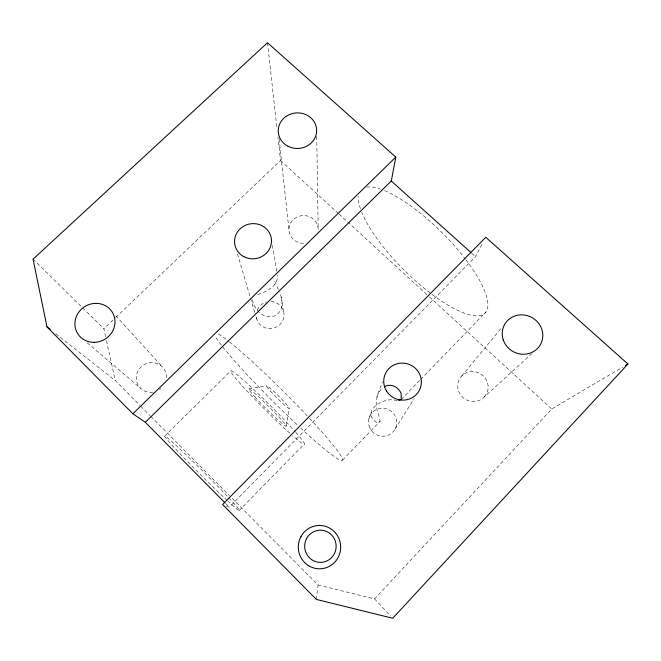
<?xml version="1.0" encoding="UTF-8"?>
<svg xmlns="http://www.w3.org/2000/svg" width="661" height="661" viewBox="0 0 661 661"><rect width="100%" height="100%" fill="white"/><g stroke="black" fill="none" stroke-linecap="round" stroke-linejoin="round"><path stroke-width="0.5" stroke-dasharray="3.31 2.48" d="M397.228 400.88C385.107 395.418 359.873 411.101 376.406 422.371L380.116 421.297C379.678 416.331 377.175 412.059 376.464 407.135C375.027 398.178 379.637 389.99 382.479 381.769M316.338 599.395L318.073 584.993L230.102 496.304M286.254 426.039L289.171 408.101M368.929 418.727L371.317 412.208M376.853 397.112L378.53 392.799L381.116 389.263L383.107 387.759M226.417 506.045L229.293 507.169L475.507 256.633L482.968 242.57M395.08 429.055L414.265 398.476M461.692 376.076L501.517 327.873M318.073 584.993L374.572 598.883L551.704 409.002L622.629 367.161M342.572 460.073L380.116 421.297M401.244 399.475L419.917 380.191M420.636 379.447L485.975 311.951M239.125 510.548L304.481 443.862M164.672 436.177L230.937 370.722M105.611 336.672L103.86 328.707L115.047 318.057M115.791 317.346L280.545 160.499L277.934 136.951M484.232 396.988A15.393 14.815 32.2 0 0 476.143 372.027A15.393 14.815 32.2 0 0 458.437 390.659A15.393 14.815 32.2 0 0 484.232 396.988L531.7 353.726M257.65 294.517C266.466 291.823 278.264 286.031 277.446 275.183M248.875 388.858L266.813 385.892M55.805 333.788L115.221 380.505L139.942 405.424M87.211 342.778L140.339 388.09M471.681 253.196L475.507 256.633M280.545 160.499L338.267 213.404M339.027 214.098L428.659 296.235M429.419 296.929L551.704 409.002M33.05 259.17L81.964 307.2M82.691 307.919L103.86 328.707M140.669 406.16L150.121 415.686M150.848 416.422L229.375 495.576M225.674 503.508L229.293 507.169M374.572 598.883L390.634 616.019M115.857 315.702L162.242 366.789M278.388 289.634L273.728 278.843M252.246 299.821C259.368 326.732 290.89 319.643 279.586 292.319M237.448 253.824L250.205 297.053M250.494 298.037L254.84 312.777M256.005 316.702L256.584 318.668M106.487 340.655L115.221 380.505M272.373 245.314L276.769 271.2M281.173 297.153L283.569 311.298M267.49 42.742L276.909 127.73M279.132 139.025L288.948 229.59M316.743 136.496L318.181 229.177A14.616 13.881 -3.3 0 0 302.763 215.577A14.616 13.881 -3.3 0 0 289.022 230.863A14.616 13.881 -3.3 0 0 305.605 243.165M152.906 392.18A15.294 14.666 -34.3 0 1 136.224 378.332A15.294 14.666 -34.3 0 1 152.336 362.608A15.294 14.666 -34.3 0 1 166.242 379.166M161.003 388.494A15.294 14.666 -34.3 0 1 159.392 389.709M465.807 259.616A87.401 26.655 44.8 0 1 459.065 311.009A87.401 26.655 44.8 0 1 361.749 212.272M360.427 208.711A87.401 26.655 44.8 0 1 358.419 196.102M366.632 187.146A87.401 26.655 44.8 0 1 380.447 189.096M384.545 190.649A87.401 26.655 44.8 0 1 465.146 258.757M309.497 418.347A90.309 7.213 44.9 0 1 342.423 460.378A90.309 7.213 44.9 0 1 300.738 428.13M296.929 424.577A90.309 7.213 44.9 0 1 222.005 345.976M221.427 345.232A90.309 7.213 44.9 0 1 215.139 336.069M218.378 333.995A90.309 7.213 44.9 0 1 228.756 341.357M229.474 341.927A90.309 7.213 44.9 0 1 308.77 417.562M270.977 301.49A13.988 13.534 -11.2 0 1 284.056 315.14A13.988 13.534 -11.2 0 1 270.374 328.567A13.988 13.534 -11.2 0 1 256.137 316.049M257.187 309.976A13.988 13.534 -11.2 0 1 266.466 301.978M228.888 497.964A52.764 2.057 44.9 0 1 228.086 501.278M227.334 500.592A52.764 2.057 44.9 0 1 174.967 448.365A52.764 2.057 44.9 0 1 175.818 445.142A52.764 2.057 44.9 0 1 228.219 497.254M295.831 432.451A52.012 3.288 44.9 0 1 292.74 435.773M289.89 433.252A52.012 3.288 44.9 0 1 238.761 381.909A52.012 3.288 44.9 0 1 243.777 380.43A52.012 3.288 44.9 0 1 295.161 431.699M254.948 396.972A26.506 1.677 44.9 0 0 285.891 426.287A26.506 1.677 44.9 0 0 261.591 399.541A26.506 1.677 44.9 0 0 254.948 396.972M270.366 391.015A15.864 1.264 44.9 0 0 288.931 408.341A15.864 1.264 44.9 0 0 274.431 392.014A15.864 1.264 44.9 0 0 270.366 391.015M369.127 426.064A14.187 13.955 32.3 0 0 392.923 432.005A14.187 13.955 32.3 0 0 385.908 408.63A14.187 13.955 32.3 0 0 369.127 426.064"/><path stroke-width="0.99" d="M145.313 422.28L391.295 181.031L395.799 157.103L267.49 42.742L33.05 259.17L46.972 326.848L132.894 413.778L145.313 422.28L224.947 502.773M627.95 364.021L392.733 618.258L316.338 599.395L222.592 504.541L485.769 237.291L627.95 364.021L625.289 365.591M132.894 413.778L395.799 157.103M384.429 386.751C390.866 382.909 398.401 387.057 401.095 393.427L401.244 399.475L398.566 400.335M46.972 326.848L50.186 329.368M391.295 181.031L470.913 252.502M94.25 342.348A20.359 19.177 -31 0 0 112.659 312.81A20.359 19.177 -31 0 0 77.948 313.405A20.359 19.177 -31 0 0 94.25 342.348M503.277 339.952A20.532 19.45 28.4 0 0 537.732 348.231A20.532 19.45 28.4 0 0 526.544 315.429A20.532 19.45 28.4 0 0 503.277 339.952M306.679 538.393A16.095 15.74 88.1 0 0 320.602 562.371A16.095 15.74 88.1 0 0 333.937 538.087A16.095 15.74 88.1 0 0 306.679 538.393M301.011 536.501A21.673 21.193 88.4 0 0 319.75 568.807A21.673 21.193 88.4 0 0 337.713 536.088A21.673 21.193 88.4 0 0 301.011 536.501M288.047 146.279A19.21 17.797 -3.2 0 0 316.652 130.316A19.21 17.797 -3.2 0 0 287.651 115.444A19.21 17.797 -3.2 0 0 288.047 146.279M243.793 256.642A18.508 17.583 -9.9 0 0 271.489 240.893A18.508 17.583 -9.9 0 0 243.752 226.145A18.508 17.583 -9.9 0 0 243.793 256.642M386.586 391.147A18.921 18.45 24.1 0 0 419.198 390.61A18.921 18.45 24.1 0 0 401.896 363.087A18.921 18.45 24.1 0 0 386.586 391.147"/></g></svg>
